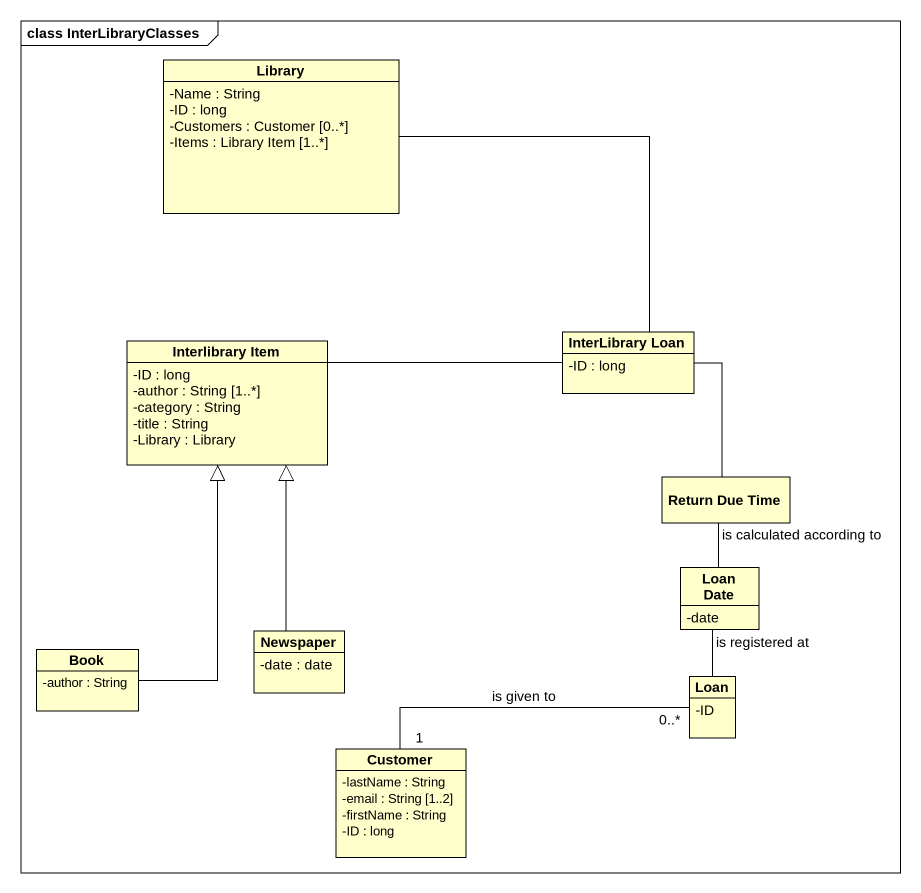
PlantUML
@startuml
mainframe class InterLibraryClasses
hide circle
hide empty members
skinparam classAttributeIconSize 0
class Library {
  -Name : String
  -ID : long
  -Customers : Customer [0..*]
  -Items : Library Item [1..*]
}
class "Interlibrary Item" as Interlibrary_Item {
  -ID : long
  -author : String [1..*]
  -category : String
  -title : String
  -Library : Library
}
class "InterLibrary Loan" as InterLibrary_Loan {
  -ID : long
}
class "Return Due Time" as Return_Due_Time
class "Loan Date" as Loan_Date {
  -date
}
class Book {
  -author : String
}
class Newspaper {
  -date : date
}
class Loan {
  -ID
}
class Customer {
  -lastName : String
  -email : String [1..2]
  -firstName : String
  -ID : long
}
Library -- InterLibrary_Loan
InterLibrary_Loan -left- Interlibrary_Item
InterLibrary_Loan -- Return_Due_Time
Loan_Date -up- Return_Due_Time : is calculated according to
Book -up-|> Interlibrary_Item
Newspaper -up-|> Interlibrary_Item
Loan -up- Loan_Date : is registered at
Customer "1" -right- "0..*" Loan : is given to
@enduml
